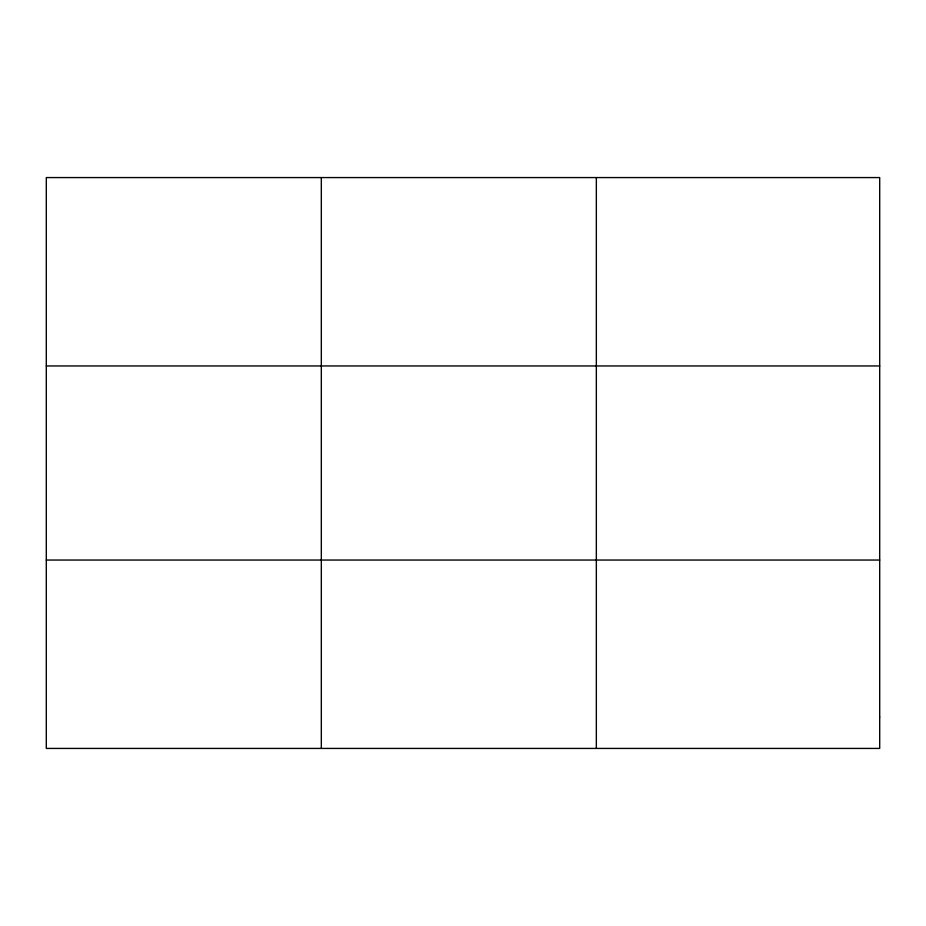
<?xml version="1.0" encoding="UTF-8"?>
<svg xmlns="http://www.w3.org/2000/svg" width="926" height="926" viewBox="0 0 926 926"><rect width="100%" height="100%" fill="white"/><g stroke="black" fill="none" stroke-linecap="round" stroke-linejoin="round"><path stroke-width="1.39" d="M321.322 177.572L321.322 748.428M596.344 177.572L596.344 748.428M46.3 365.955L879.7 365.955M46.3 560.045L879.7 560.045M879.7 717.037L879.7 748.428L46.3 748.428L46.3 177.572L879.7 177.572L879.7 717.037"/></g></svg>
